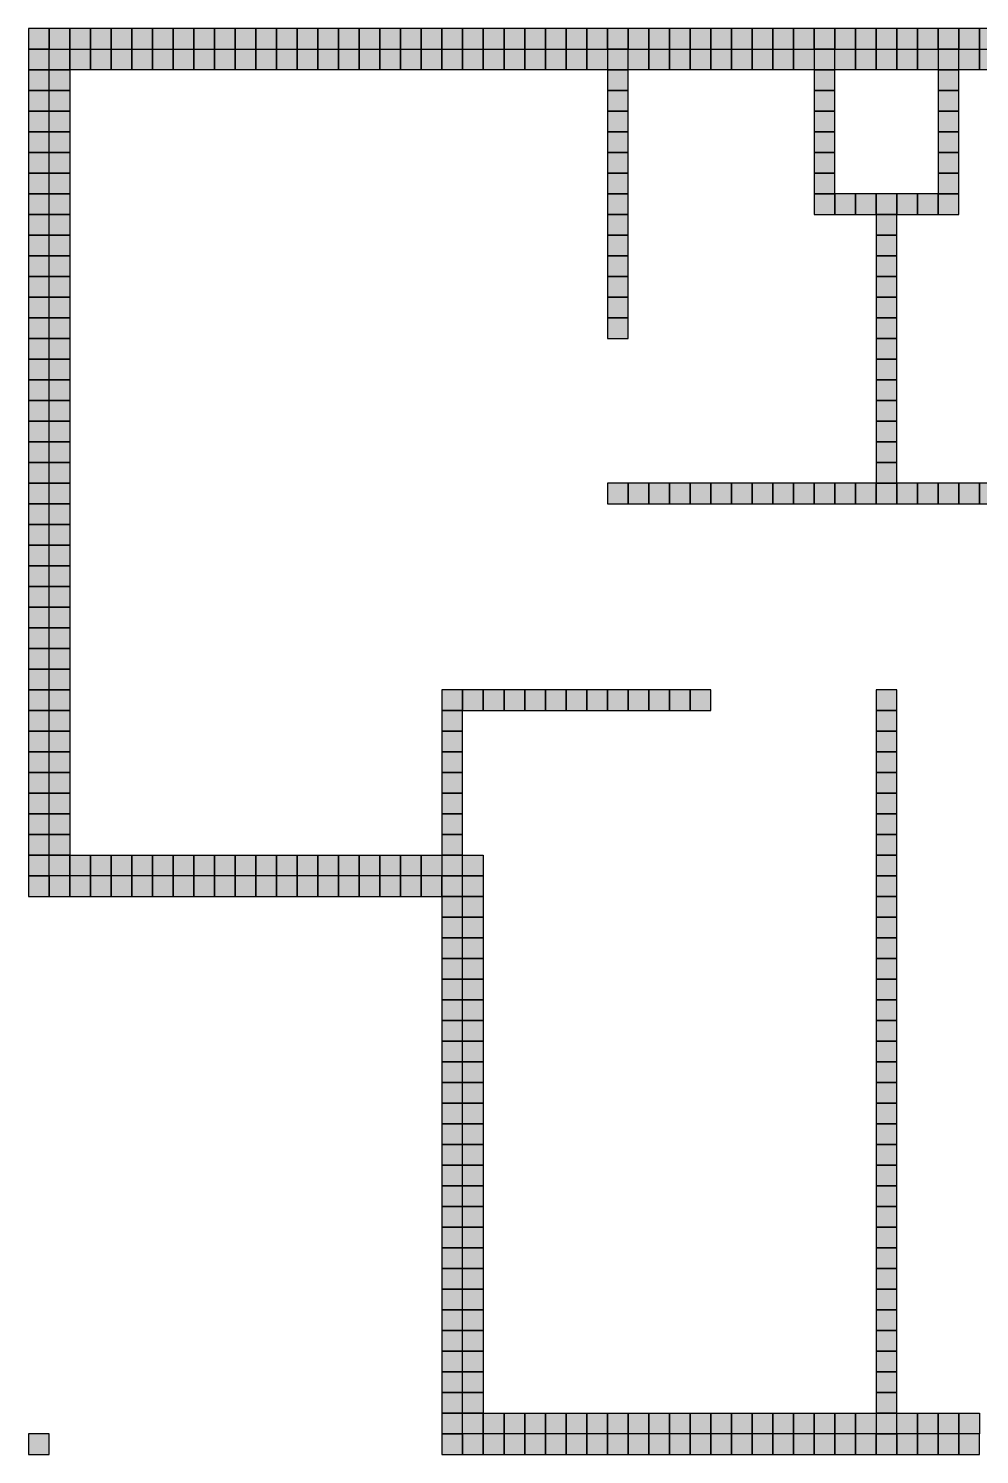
# Model space of a CAD drawing. Header units: inches. Extents: x 0.37 to 9.37, y 0.51 to 7.41.
# Drawn here: x 0.37 to 4.97, y 0.51 to 7.41 of the extents above; entities that cross this region are included whole.
import ezdxf

# ---------------------------------------------------------------- set-up
doc = ezdxf.new("R2010")
doc.units = ezdxf.units.IN
doc.header["$MEASUREMENT"] = 0
doc.layers.add('GRILLA PIXEL', color=7, linetype='Continuous')

# ---------------------------------------------------------------- blocks, each defined once
blk = doc.blocks.new('0-255-0-0-Muro dormitorio principal')
h = blk.add_hatch(color=1)
h.dxf.hatch_style = 1
h.paths.add_polyline_path([(0, 0), (-0.1, 0), (-0.1, -0.1), (0, -0.1)])
blk.add_lwpolyline([(-0.1, 0), (-0.1, -0.1), (0, -0.1), (0, 0)], close=True)
blk = doc.blocks.new('0-203-204-205-Ventana principal')
at = {"layer": 'GRILLA PIXEL', "true_color": 0xcbcccd}
h = blk.add_hatch(color=254, dxfattribs=at)
h.dxf.hatch_style = 1
h.paths.add_polyline_path([(0, 0), (-0.1, 0), (-0.1, -0.1), (0, -0.1)])
blk.add_lwpolyline([(-0.1, 0), (-0.1, -0.1), (0, -0.1), (0, 0)], close=True)
blk = doc.blocks.new('0-255-255-31-Muro alto')
at = {"layer": 'GRILLA PIXEL', "true_color": 0xffff1f}
h = blk.add_hatch(color=2, dxfattribs=at)
h.dxf.hatch_style = 1
h.paths.add_polyline_path([(0, 0), (-0.1, 0), (-0.1, -0.1), (0, -0.1)])
blk.add_lwpolyline([(-0.1, 0), (-0.1, -0.1), (0, -0.1), (0, 0)], close=True)
blk = doc.blocks.new('0-255-135-15-Muro auxiliar escalera')
at = {"layer": 'GRILLA PIXEL', "true_color": 0xff870f}
h = blk.add_hatch(color=30, dxfattribs=at)
h.dxf.hatch_style = 1
h.paths.add_polyline_path([(0, 0), (-0.1, 0), (-0.1, -0.1), (0, -0.1)])
blk.add_lwpolyline([(-0.1, 0), (-0.1, -0.1), (0, -0.1), (0, 0)], close=True)
blk = doc.blocks.new('0-63-149-253-Muro fichas extremo')
at = {"layer": 'GRILLA PIXEL', "true_color": 0x3f95fd}
h = blk.add_hatch(color=153, dxfattribs=at)
h.dxf.hatch_style = 1
h.paths.add_polyline_path([(0, 0), (-0.1, 0), (-0.1, -0.1), (0, -0.1)])
blk.add_lwpolyline([(-0.1, 0), (-0.1, -0.1), (0, -0.1), (0, 0)], close=True)
blk = doc.blocks.new('0-3-160-22-Ventana comun')
at = {"layer": 'GRILLA PIXEL', "true_color": 0x03a016}
h = blk.add_hatch(color=104, dxfattribs=at)
h.dxf.hatch_style = 1
h.paths.add_polyline_path([(0, 0), (-0.1, 0), (-0.1, -0.1), (0, -0.1)])
blk.add_lwpolyline([(-0.1, 0), (-0.1, -0.1), (0, -0.1), (0, 0)], close=True)
blk = doc.blocks.new('1-94-64-02-auxiliar fichas extremo')
at = {"layer": 'GRILLA PIXEL', "true_color": 0x5e4002}
h = blk.add_hatch(color=48, dxfattribs=at)
h.dxf.hatch_style = 1
h.paths.add_polyline_path([(0, 0), (-0.1, 0), (-0.1, -0.1), (0, -0.1)])
blk.add_lwpolyline([(-0.1, 0), (-0.1, -0.1), (0, -0.1), (0, 0)], close=True)
blk = doc.blocks.new('1-99-100-102-auxiliar lado interno')
at = {"lineweight": 70, "true_color": 0x636466}
h = blk.add_hatch(color=251, dxfattribs=at)
h.dxf.hatch_style = 1
h.paths.add_polyline_path([(-0.1, -0.1), (-0.1, 0), (0, 0), (0, -0.1)])
blk.add_lwpolyline([(0, 0), (0, -0.1), (-0.1, -0.1), (-0.1, 0)], close=True)
blk = doc.blocks.new('pixel extremo ventana')
h = blk.add_hatch(color=136)
h.dxf.hatch_style = 1
h.paths.add_polyline_path([(0, 0), (-0.1, 0), (-0.1, -0.1), (0, -0.1)])
blk.add_lwpolyline([(-0.1, 0), (-0.1, -0.1), (0, -0.1), (0, 0)], close=True)

msp = doc.modelspace()

# ---------------------------------------------------------------- block references
for name, p in [('0-255-135-15-Muro auxiliar escalera', (0.4748, 7.4096)), ('0-255-135-15-Muro auxiliar escalera', (0.5748, 7.4096)), ('0-63-149-253-Muro fichas extremo', (0.6748, 7.4096)), ('0-63-149-253-Muro fichas extremo', (0.7748, 7.4096)), ('0-63-149-253-Muro fichas extremo', (0.8748, 7.4096)), ('0-63-149-253-Muro fichas extremo', (0.9748, 7.4096)), ('0-63-149-253-Muro fichas extremo', (1.0748, 7.4096)), ('0-63-149-253-Muro fichas extremo', (1.1748, 7.4096)), ('0-63-149-253-Muro fichas extremo', (1.2748, 7.4096)), ('0-63-149-253-Muro fichas extremo', (1.3748, 7.4096)), ('0-63-149-253-Muro fichas extremo', (1.4748, 7.4096)), ('0-63-149-253-Muro fichas extremo', (1.5748, 7.4096)), ('0-63-149-253-Muro fichas extremo', (1.6748, 7.4096)), ('0-63-149-253-Muro fichas extremo', (1.7748, 7.4096)), ('0-63-149-253-Muro fichas extremo', (1.8748, 7.4096)), ('0-63-149-253-Muro fichas extremo', (1.9748, 7.4096)), ('0-63-149-253-Muro fichas extremo', (2.0748, 7.4096)), ('0-63-149-253-Muro fichas extremo', (2.1748, 7.4096)), ('0-63-149-253-Muro fichas extremo', (2.2748, 7.4096)), ('0-63-149-253-Muro fichas extremo', (2.3748, 7.4096)), ('0-63-149-253-Muro fichas extremo', (2.4748, 7.4096)), ('0-63-149-253-Muro fichas extremo', (2.5748, 7.4096)), ('0-63-149-253-Muro fichas extremo', (2.6748, 7.4096)), ('0-63-149-253-Muro fichas extremo', (2.7748, 7.4096)), ('0-63-149-253-Muro fichas extremo', (2.8748, 7.4096)), ('0-63-149-253-Muro fichas extremo', (2.9748, 7.4096)), ('0-63-149-253-Muro fichas extremo', (3.0748, 7.4096)), ('0-63-149-253-Muro fichas extremo', (3.1748, 7.4096)), ('0-63-149-253-Muro fichas extremo', (3.2748, 7.4096)), ('0-63-149-253-Muro fichas extremo', (3.3748, 7.4096)), ('0-63-149-253-Muro fichas extremo', (3.4748, 7.4096)), ('0-63-149-253-Muro fichas extremo', (3.5748, 7.4096)), ('0-63-149-253-Muro fichas extremo', (3.6748, 7.4096)), ('0-63-149-253-Muro fichas extremo', (3.7748, 7.4096)), ('0-63-149-253-Muro fichas extremo', (3.8748, 7.4096)), ('0-63-149-253-Muro fichas extremo', (3.9748, 7.4096)), ('0-63-149-253-Muro fichas extremo', (4.0748, 7.4096)), ('0-63-149-253-Muro fichas extremo', (4.1748, 7.4096)), ('0-63-149-253-Muro fichas extremo', (4.2748, 7.4096)), ('0-63-149-253-Muro fichas extremo', (4.3748, 7.4096)), ('0-63-149-253-Muro fichas extremo', (4.4748, 7.4096)), ('0-63-149-253-Muro fichas extremo', (4.5748, 7.4096)), ('0-63-149-253-Muro fichas extremo', (4.6748, 7.4096)), ('0-63-149-253-Muro fichas extremo', (4.7748, 7.4096)), ('0-63-149-253-Muro fichas extremo', (4.8748, 7.4096)), ('0-63-149-253-Muro fichas extremo', (4.9748, 7.4096)), ('0-63-149-253-Muro fichas extremo', (5.0748, 7.4096)), ('0-255-0-0-Muro dormitorio principal', (0.4748, 7.3096)), ('1-99-100-102-auxiliar lado interno', (0.5748, 7.3096)), ('1-99-100-102-auxiliar lado interno', (0.6748, 7.3096)), ('1-99-100-102-auxiliar lado interno', (0.7748, 7.3096)), ('1-99-100-102-auxiliar lado interno', (0.8748, 7.3096)), ('1-99-100-102-auxiliar lado interno', (0.9748, 7.3096)), ('1-99-100-102-auxiliar lado interno', (1.0748, 7.3096)), ('1-99-100-102-auxiliar lado interno', (1.1748, 7.3096)), ('1-99-100-102-auxiliar lado interno', (1.2748, 7.3096)), ('1-99-100-102-auxiliar lado interno', (1.3748, 7.3096)), ('1-99-100-102-auxiliar lado interno', (1.4748, 7.3096)), ('1-99-100-102-auxiliar lado interno', (1.5748, 7.3096)), ('1-99-100-102-auxiliar lado interno', (1.6748, 7.3096)), ('1-99-100-102-auxiliar lado interno', (1.7748, 7.3096)), ('1-99-100-102-auxiliar lado interno', (1.8748, 7.3096)), ('1-99-100-102-auxiliar lado interno', (1.9748, 7.3096)), ('1-99-100-102-auxiliar lado interno', (2.0748, 7.3096)), ('1-99-100-102-auxiliar lado interno', (2.1748, 7.3096)), ('1-99-100-102-auxiliar lado interno', (2.2748, 7.3096)), ('1-99-100-102-auxiliar lado interno', (2.3748, 7.3096)), ('1-99-100-102-auxiliar lado interno', (2.4748, 7.3096)), ('1-99-100-102-auxiliar lado interno', (2.5748, 7.3096)), ('1-99-100-102-auxiliar lado interno', (2.6748, 7.3096)), ('1-99-100-102-auxiliar lado interno', (2.7748, 7.3096)), ('1-99-100-102-auxiliar lado interno', (2.8748, 7.3096)), ('1-99-100-102-auxiliar lado interno', (2.9748, 7.3096)), ('1-99-100-102-auxiliar lado interno', (3.0748, 7.3096)), ('1-99-100-102-auxiliar lado interno', (3.1748, 7.3096)), ('0-255-255-31-Muro alto', (3.2748, 7.3096)), ('1-99-100-102-auxiliar lado interno', (3.3748, 7.3096)), ('1-99-100-102-auxiliar lado interno', (3.4748, 7.3096)), ('1-99-100-102-auxiliar lado interno', (3.5748, 7.3096)), ('1-99-100-102-auxiliar lado interno', (3.6748, 7.3096)), ('1-99-100-102-auxiliar lado interno', (3.7748, 7.3096)), ('1-99-100-102-auxiliar lado interno', (3.8748, 7.3096)), ('1-99-100-102-auxiliar lado interno', (3.9748, 7.3096)), ('1-99-100-102-auxiliar lado interno', (4.0748, 7.3096)), ('1-99-100-102-auxiliar lado interno', (4.1748, 7.3096)), ('0-255-255-31-Muro alto', (4.2748, 7.3096)), ('1-99-100-102-auxiliar lado interno', (4.3748, 7.3096)), ('1-99-100-102-auxiliar lado interno', (4.4748, 7.3096)), ('1-99-100-102-auxiliar lado interno', (4.5748, 7.3096)), ('1-99-100-102-auxiliar lado interno', (4.6748, 7.3096)), ('1-99-100-102-auxiliar lado interno', (4.7748, 7.3096)), ('0-255-255-31-Muro alto', (4.8748, 7.3096)), ('1-99-100-102-auxiliar lado interno', (4.9748, 7.3096)), ('1-99-100-102-auxiliar lado interno', (5.0748, 7.3096)), ('0-255-0-0-Muro dormitorio principal', (0.4748, 7.2096)), ('1-99-100-102-auxiliar lado interno', (0.5748, 7.2096)), ('0-255-255-31-Muro alto', (3.2748, 7.2096)), ('0-255-255-31-Muro alto', (4.2748, 7.2096)), ('0-255-255-31-Muro alto', (4.8748, 7.2096)), ('0-255-0-0-Muro dormitorio principal', (0.4748, 7.1096)), ('1-99-100-102-auxiliar lado interno', (0.5748, 7.1096)), ('0-255-255-31-Muro alto', (3.2748, 7.1096)), ('0-255-255-31-Muro alto', (4.2748, 7.1096)), ('0-255-255-31-Muro alto', (4.8748, 7.1096)), ('0-255-0-0-Muro dormitorio principal', (0.4748, 7.0096)), ('1-99-100-102-auxiliar lado interno', (0.5748, 7.0096)), ('0-255-255-31-Muro alto', (3.2748, 7.0096)), ('0-255-255-31-Muro alto', (4.2748, 7.0096)), ('0-255-255-31-Muro alto', (4.8748, 7.0096)), ('0-255-0-0-Muro dormitorio principal', (0.4748, 6.9096)), ('1-99-100-102-auxiliar lado interno', (0.5748, 6.9096)), ('0-255-255-31-Muro alto', (3.2748, 6.9096)), ('0-255-255-31-Muro alto', (4.2748, 6.9096)), ('0-255-255-31-Muro alto', (4.8748, 6.9096)), ('0-255-0-0-Muro dormitorio principal', (0.4748, 6.8096)), ('1-99-100-102-auxiliar lado interno', (0.5748, 6.8096)), ('0-255-255-31-Muro alto', (3.2748, 6.8096)), ('0-255-255-31-Muro alto', (4.2748, 6.8096)), ('0-255-255-31-Muro alto', (4.8748, 6.8096)), ('0-255-0-0-Muro dormitorio principal', (0.4748, 6.7096)), ('1-99-100-102-auxiliar lado interno', (0.5748, 6.7096)), ('0-255-255-31-Muro alto', (3.2748, 6.7096)), ('0-255-255-31-Muro alto', (4.2748, 6.7096)), ('0-255-255-31-Muro alto', (4.8748, 6.7096)), ('0-255-0-0-Muro dormitorio principal', (0.4748, 6.6096)), ('1-99-100-102-auxiliar lado interno', (0.5748, 6.6096)), ('0-255-255-31-Muro alto', (3.2748, 6.6096)), ('0-255-255-31-Muro alto', (4.2748, 6.6096)), ('0-255-255-31-Muro alto', (4.3748, 6.6096)), ('0-255-255-31-Muro alto', (4.4748, 6.6096)), ('0-255-255-31-Muro alto', (4.5748, 6.6096)), ('0-255-255-31-Muro alto', (4.6748, 6.6096)), ('0-255-255-31-Muro alto', (4.7748, 6.6096)), ('0-255-255-31-Muro alto', (4.8748, 6.6096)), ('0-255-0-0-Muro dormitorio principal', (0.4748, 6.5096)), ('1-99-100-102-auxiliar lado interno', (0.5748, 6.5096)), ('0-255-255-31-Muro alto', (3.2748, 6.5096)), ('0-255-255-31-Muro alto', (4.5748, 6.5096)), ('0-255-0-0-Muro dormitorio principal', (0.4748, 6.4096)), ('1-99-100-102-auxiliar lado interno', (0.5748, 6.4096)), ('0-255-255-31-Muro alto', (3.2748, 6.4096)), ('0-255-255-31-Muro alto', (4.5748, 6.4096)), ('0-255-0-0-Muro dormitorio principal', (0.4748, 6.3096)), ('1-99-100-102-auxiliar lado interno', (0.5748, 6.3096)), ('0-255-255-31-Muro alto', (3.2748, 6.3096)), ('0-255-255-31-Muro alto', (4.5748, 6.3096)), ('0-255-0-0-Muro dormitorio principal', (0.4748, 6.2096)), ('1-99-100-102-auxiliar lado interno', (0.5748, 6.2096)), ('0-255-255-31-Muro alto', (3.2748, 6.2096)), ('0-255-255-31-Muro alto', (4.5748, 6.2096)), ('0-255-0-0-Muro dormitorio principal', (0.4748, 6.1096)), ('1-99-100-102-auxiliar lado interno', (0.5748, 6.1096)), ('0-255-255-31-Muro alto', (3.2748, 6.1096)), ('0-255-255-31-Muro alto', (4.5748, 6.1096)), ('0-255-0-0-Muro dormitorio principal', (0.4748, 6.0096)), ('1-99-100-102-auxiliar lado interno', (0.5748, 6.0096)), ('0-255-255-31-Muro alto', (3.2748, 6.0096)), ('0-255-255-31-Muro alto', (4.5748, 6.0096)), ('0-255-0-0-Muro dormitorio principal', (0.4748, 5.9096)), ('1-99-100-102-auxiliar lado interno', (0.5748, 5.9096)), ('0-255-255-31-Muro alto', (4.5748, 5.9096)), ('0-255-0-0-Muro dormitorio principal', (0.4748, 5.8096)), ('1-99-100-102-auxiliar lado interno', (0.5748, 5.8096)), ('0-255-255-31-Muro alto', (4.5748, 5.8096)), ('0-255-0-0-Muro dormitorio principal', (0.4748, 5.7096)), ('1-99-100-102-auxiliar lado interno', (0.5748, 5.7096)), ('0-255-255-31-Muro alto', (4.5748, 5.7096)), ('0-255-0-0-Muro dormitorio principal', (0.4748, 5.6096)), ('1-99-100-102-auxiliar lado interno', (0.5748, 5.6096)), ('0-255-255-31-Muro alto', (4.5748, 5.6096)), ('0-255-0-0-Muro dormitorio principal', (0.4748, 5.5096)), ('1-99-100-102-auxiliar lado interno', (0.5748, 5.5096)), ('0-255-255-31-Muro alto', (4.5748, 5.5096)), ('0-255-0-0-Muro dormitorio principal', (0.4748, 5.4096)), ('1-99-100-102-auxiliar lado interno', (0.5748, 5.4096)), ('0-255-255-31-Muro alto', (4.5748, 5.4096)), ('0-255-0-0-Muro dormitorio principal', (0.4748, 5.3096)), ('1-99-100-102-auxiliar lado interno', (0.5748, 5.3096)), ('0-255-255-31-Muro alto', (4.5748, 5.3096)), ('0-255-0-0-Muro dormitorio principal', (0.4748, 5.2096)), ('1-99-100-102-auxiliar lado interno', (0.5748, 5.2096)), ('0-255-255-31-Muro alto', (3.2748, 5.2096)), ('0-255-255-31-Muro alto', (3.3748, 5.2096)), ('0-255-255-31-Muro alto', (3.4748, 5.2096)), ('0-255-255-31-Muro alto', (3.5748, 5.2096)), ('0-255-255-31-Muro alto', (3.6748, 5.2096)), ('0-255-255-31-Muro alto', (3.7748, 5.2096)), ('0-255-255-31-Muro alto', (3.8748, 5.2096)), ('0-255-255-31-Muro alto', (3.9748, 5.2096)), ('0-255-255-31-Muro alto', (4.0748, 5.2096)), ('0-255-255-31-Muro alto', (4.1748, 5.2096)), ('0-255-255-31-Muro alto', (4.2748, 5.2096)), ('0-255-255-31-Muro alto', (4.3748, 5.2096)), ('0-255-255-31-Muro alto', (4.4748, 5.2096)), ('0-255-255-31-Muro alto', (4.5748, 5.2096)), ('0-255-255-31-Muro alto', (4.6748, 5.2096)), ('0-255-255-31-Muro alto', (4.7748, 5.2096)), ('0-255-255-31-Muro alto', (4.8748, 5.2096)), ('0-255-255-31-Muro alto', (4.9748, 5.2096)), ('0-255-255-31-Muro alto', (5.0748, 5.2096)), ('0-255-0-0-Muro dormitorio principal', (0.4748, 5.1096)), ('1-99-100-102-auxiliar lado interno', (0.5748, 5.1096)), ('0-255-0-0-Muro dormitorio principal', (0.4748, 5.0096)), ('1-99-100-102-auxiliar lado interno', (0.5748, 5.0096)), ('0-255-0-0-Muro dormitorio principal', (0.4748, 4.9096)), ('1-99-100-102-auxiliar lado interno', (0.5748, 4.9096)), ('0-255-0-0-Muro dormitorio principal', (0.4748, 4.8096)), ('1-99-100-102-auxiliar lado interno', (0.5748, 4.8096)), ('0-255-0-0-Muro dormitorio principal', (0.4748, 4.7096)), ('1-99-100-102-auxiliar lado interno', (0.5748, 4.7096)), ('0-255-0-0-Muro dormitorio principal', (0.4748, 4.6096)), ('1-99-100-102-auxiliar lado interno', (0.5748, 4.6096)), ('0-255-0-0-Muro dormitorio principal', (0.4748, 4.5096)), ('1-99-100-102-auxiliar lado interno', (0.5748, 4.5096)), ('0-255-0-0-Muro dormitorio principal', (0.4748, 4.4096)), ('1-99-100-102-auxiliar lado interno', (0.5748, 4.4096)), ('0-255-0-0-Muro dormitorio principal', (0.4748, 4.3096)), ('1-99-100-102-auxiliar lado interno', (0.5748, 4.3096)), ('0-255-0-0-Muro dormitorio principal', (0.4748, 4.2096)), ('1-99-100-102-auxiliar lado interno', (0.5748, 4.2096)), ('0-255-255-31-Muro alto', (2.4748, 4.2096)), ('0-255-255-31-Muro alto', (2.5748, 4.2096)), ('0-255-255-31-Muro alto', (2.6748, 4.2096)), ('0-255-255-31-Muro alto', (2.7748, 4.2096)), ('0-255-255-31-Muro alto', (2.8748, 4.2096)), ('0-255-255-31-Muro alto', (2.9748, 4.2096)), ('0-255-255-31-Muro alto', (3.0748, 4.2096)), ('0-255-255-31-Muro alto', (3.1748, 4.2096)), ('0-255-255-31-Muro alto', (3.2748, 4.2096)), ('0-255-255-31-Muro alto', (3.3748, 4.2096)), ('0-255-255-31-Muro alto', (3.4748, 4.2096)), ('0-255-255-31-Muro alto', (3.5748, 4.2096)), ('0-255-255-31-Muro alto', (3.6748, 4.2096)), ('0-255-255-31-Muro alto', (4.5748, 4.2096)), ('0-255-0-0-Muro dormitorio principal', (0.4748, 4.1096)), ('1-99-100-102-auxiliar lado interno', (0.5748, 4.1095)), ('0-255-255-31-Muro alto', (2.4748, 4.1096)), ('0-255-255-31-Muro alto', (4.5748, 4.1096)), ('0-255-0-0-Muro dormitorio principal', (0.4748, 4.0096)), ('1-99-100-102-auxiliar lado interno', (0.5748, 4.0095)), ('0-255-255-31-Muro alto', (2.4748, 4.0096)), ('0-255-255-31-Muro alto', (4.5748, 4.0096)), ('0-255-0-0-Muro dormitorio principal', (0.4748, 3.9096)), ('1-99-100-102-auxiliar lado interno', (0.5748, 3.9095)), ('0-255-255-31-Muro alto', (2.4748, 3.9096)), ('0-255-255-31-Muro alto', (4.5748, 3.9096)), ('0-255-0-0-Muro dormitorio principal', (0.4748, 3.8096)), ('1-99-100-102-auxiliar lado interno', (0.5748, 3.8095)), ('0-255-255-31-Muro alto', (2.4748, 3.8096)), ('0-255-255-31-Muro alto', (4.5748, 3.8096)), ('0-255-0-0-Muro dormitorio principal', (0.4748, 3.7096)), ('1-99-100-102-auxiliar lado interno', (0.5748, 3.7095)), ('0-255-255-31-Muro alto', (2.4748, 3.7096)), ('0-255-255-31-Muro alto', (4.5748, 3.7096)), ('0-255-0-0-Muro dormitorio principal', (0.4748, 3.6096)), ('1-99-100-102-auxiliar lado interno', (0.5748, 3.6095)), ('0-255-255-31-Muro alto', (2.4748, 3.6096)), ('0-255-255-31-Muro alto', (4.5748, 3.6096)), ('0-255-0-0-Muro dormitorio principal', (0.4748, 3.5096)), ('1-99-100-102-auxiliar lado interno', (0.5748, 3.5095)), ('0-255-255-31-Muro alto', (2.4748, 3.5096)), ('0-255-255-31-Muro alto', (4.5748, 3.5096)), ('0-255-0-0-Muro dormitorio principal', (0.4748, 3.4095)), ('1-99-100-102-auxiliar lado interno', (0.5748, 3.4095)), ('1-99-100-102-auxiliar lado interno', (0.6748, 3.4095)), ('1-99-100-102-auxiliar lado interno', (0.7748, 3.4095)), ('1-99-100-102-auxiliar lado interno', (0.8748, 3.4095)), ('1-99-100-102-auxiliar lado interno', (0.9748, 3.4095)), ('1-99-100-102-auxiliar lado interno', (1.0748, 3.4095)), ('1-99-100-102-auxiliar lado interno', (1.1748, 3.4095)), ('1-99-100-102-auxiliar lado interno', (1.2748, 3.4095)), ('1-99-100-102-auxiliar lado interno', (1.3748, 3.4095)), ('1-99-100-102-auxiliar lado interno', (1.4748, 3.4095)), ('1-99-100-102-auxiliar lado interno', (1.5748, 3.4095)), ('1-99-100-102-auxiliar lado interno', (1.6748, 3.4095)), ('1-99-100-102-auxiliar lado interno', (1.7748, 3.4095)), ('1-99-100-102-auxiliar lado interno', (1.8748, 3.4095)), ('1-99-100-102-auxiliar lado interno', (1.9748, 3.4095)), ('1-99-100-102-auxiliar lado interno', (2.0748, 3.4095)), ('1-99-100-102-auxiliar lado interno', (2.1748, 3.4095)), ('1-99-100-102-auxiliar lado interno', (2.2748, 3.4095)), ('1-99-100-102-auxiliar lado interno', (2.3748, 3.4095)), ('0-255-255-31-Muro alto', (2.4748, 3.4096)), ('1-99-100-102-auxiliar lado interno', (2.5748, 3.4096)), ('0-255-255-31-Muro alto', (4.5748, 3.4096)), ('0-255-0-0-Muro dormitorio principal', (0.4748, 3.3095)), ('pixel extremo ventana', (0.5748, 3.3095)), ('0-203-204-205-Ventana principal', (0.6748, 3.3095)), ('0-203-204-205-Ventana principal', (0.7748, 3.3095)), ('0-203-204-205-Ventana principal', (0.8748, 3.3095)), ('0-203-204-205-Ventana principal', (0.9748, 3.3095)), ('0-203-204-205-Ventana principal', (1.0748, 3.3095)), ('0-203-204-205-Ventana principal', (1.1748, 3.3095)), ('0-203-204-205-Ventana principal', (1.2748, 3.3095)), ('0-203-204-205-Ventana principal', (1.3748, 3.3095)), ('0-203-204-205-Ventana principal', (1.4748, 3.3095)), ('0-203-204-205-Ventana principal', (1.5748, 3.3095)), ('0-203-204-205-Ventana principal', (1.6748, 3.3095)), ('0-203-204-205-Ventana principal', (1.7748, 3.3095)), ('0-203-204-205-Ventana principal', (1.8748, 3.3095)), ('0-203-204-205-Ventana principal', (1.9748, 3.3095)), ('pixel extremo ventana', (2.0748, 3.3095)), ('0-255-255-31-Muro alto', (2.1748, 3.3095)), ('0-255-255-31-Muro alto', (2.2748, 3.3095)), ('0-255-255-31-Muro alto', (2.3748, 3.3095)), ('0-255-255-31-Muro alto', (2.4748, 3.3096)), ('1-99-100-102-auxiliar lado interno', (2.5748, 3.3096)), ('0-255-255-31-Muro alto', (4.5748, 3.3096)), ('0-255-255-31-Muro alto', (2.4748, 3.2096)), ('1-99-100-102-auxiliar lado interno', (2.5748, 3.2096)), ('0-255-255-31-Muro alto', (4.5748, 3.2096)), ('0-255-255-31-Muro alto', (2.4748, 3.1096)), ('1-99-100-102-auxiliar lado interno', (2.5748, 3.1096)), ('0-255-255-31-Muro alto', (4.5748, 3.1096)), ('0-255-255-31-Muro alto', (2.4748, 3.0096)), ('1-99-100-102-auxiliar lado interno', (2.5748, 3.0096)), ('0-255-255-31-Muro alto', (4.5748, 3.0096)), ('0-255-255-31-Muro alto', (2.4748, 2.9096)), ('1-99-100-102-auxiliar lado interno', (2.5748, 2.9096)), ('0-255-255-31-Muro alto', (4.5748, 2.9096)), ('0-255-255-31-Muro alto', (2.4748, 2.8096)), ('1-99-100-102-auxiliar lado interno', (2.5748, 2.8096)), ('0-255-255-31-Muro alto', (4.5748, 2.8096)), ('0-255-255-31-Muro alto', (2.4748, 2.7096)), ('1-99-100-102-auxiliar lado interno', (2.5748, 2.7096)), ('0-255-255-31-Muro alto', (4.5748, 2.7096)), ('0-255-255-31-Muro alto', (2.4748, 2.6096)), ('1-99-100-102-auxiliar lado interno', (2.5748, 2.6096)), ('0-255-255-31-Muro alto', (4.5748, 2.6096)), ('0-255-255-31-Muro alto', (2.4748, 2.5096)), ('1-99-100-102-auxiliar lado interno', (2.5748, 2.5096)), ('0-255-255-31-Muro alto', (4.5748, 2.5096)), ('0-255-255-31-Muro alto', (2.4748, 2.4096)), ('1-99-100-102-auxiliar lado interno', (2.5748, 2.4096)), ('0-255-255-31-Muro alto', (4.5748, 2.4096)), ('0-255-255-31-Muro alto', (2.4748, 2.3096)), ('1-99-100-102-auxiliar lado interno', (2.5748, 2.3096)), ('0-255-255-31-Muro alto', (4.5748, 2.3096)), ('0-255-255-31-Muro alto', (2.4748, 2.2096)), ('1-99-100-102-auxiliar lado interno', (2.5748, 2.2096)), ('0-255-255-31-Muro alto', (4.5748, 2.2096)), ('0-255-255-31-Muro alto', (2.4748, 2.1096)), ('1-99-100-102-auxiliar lado interno', (2.5748, 2.1096)), ('0-255-255-31-Muro alto', (4.5748, 2.1096)), ('0-255-255-31-Muro alto', (2.4748, 2.0096)), ('1-99-100-102-auxiliar lado interno', (2.5748, 2.0096)), ('0-255-255-31-Muro alto', (4.5748, 2.0096)), ('0-255-255-31-Muro alto', (2.4748, 1.9096)), ('1-99-100-102-auxiliar lado interno', (2.5748, 1.9096)), ('0-255-255-31-Muro alto', (4.5748, 1.9096)), ('0-255-255-31-Muro alto', (2.4748, 1.8096)), ('1-99-100-102-auxiliar lado interno', (2.5748, 1.8096)), ('0-255-255-31-Muro alto', (4.5748, 1.8096)), ('0-255-255-31-Muro alto', (2.4748, 1.7096)), ('1-99-100-102-auxiliar lado interno', (2.5748, 1.7096)), ('0-255-255-31-Muro alto', (4.5748, 1.7096)), ('0-255-255-31-Muro alto', (2.4748, 1.6096)), ('1-99-100-102-auxiliar lado interno', (2.5748, 1.6096)), ('0-255-255-31-Muro alto', (4.5748, 1.6096)), ('0-255-255-31-Muro alto', (2.4748, 1.5096)), ('1-99-100-102-auxiliar lado interno', (2.5748, 1.5096)), ('0-255-255-31-Muro alto', (4.5748, 1.5096)), ('0-255-255-31-Muro alto', (2.4748, 1.4096)), ('1-99-100-102-auxiliar lado interno', (2.5748, 1.4096)), ('0-255-255-31-Muro alto', (4.5748, 1.4096)), ('0-255-255-31-Muro alto', (2.4748, 1.3096)), ('1-99-100-102-auxiliar lado interno', (2.5748, 1.3096)), ('0-255-255-31-Muro alto', (4.5748, 1.3096)), ('0-255-255-31-Muro alto', (2.4748, 1.2096)), ('1-99-100-102-auxiliar lado interno', (2.5748, 1.2096)), ('0-255-255-31-Muro alto', (4.5748, 1.2096)), ('0-255-255-31-Muro alto', (2.4748, 1.1096)), ('1-99-100-102-auxiliar lado interno', (2.5748, 1.1096)), ('0-255-255-31-Muro alto', (4.5748, 1.1096)), ('0-255-255-31-Muro alto', (2.4748, 1.0096)), ('1-99-100-102-auxiliar lado interno', (2.5748, 1.0096)), ('0-255-255-31-Muro alto', (4.5748, 1.0096)), ('0-255-255-31-Muro alto', (2.4748, 0.9096)), ('1-99-100-102-auxiliar lado interno', (2.5748, 0.9096)), ('0-255-255-31-Muro alto', (4.5748, 0.9096)), ('0-255-255-31-Muro alto', (2.4748, 0.8096)), ('1-99-100-102-auxiliar lado interno', (2.5748, 0.8096)), ('0-255-255-31-Muro alto', (4.5748, 0.8096)), ('0-255-255-31-Muro alto', (2.4748, 0.7096)), ('1-99-100-102-auxiliar lado interno', (2.5748, 0.7096)), ('1-99-100-102-auxiliar lado interno', (2.6748, 0.7096)), ('1-99-100-102-auxiliar lado interno', (2.7748, 0.7096)), ('1-99-100-102-auxiliar lado interno', (2.8748, 0.7096)), ('1-99-100-102-auxiliar lado interno', (2.9748, 0.7096)), ('1-99-100-102-auxiliar lado interno', (3.0748, 0.7096)), ('1-99-100-102-auxiliar lado interno', (3.1748, 0.7096)), ('1-99-100-102-auxiliar lado interno', (3.2748, 0.7096)), ('1-99-100-102-auxiliar lado interno', (3.3748, 0.7096)), ('1-99-100-102-auxiliar lado interno', (3.4748, 0.7096)), ('1-99-100-102-auxiliar lado interno', (3.5748, 0.7096)), ('1-99-100-102-auxiliar lado interno', (3.6748, 0.7096)), ('1-99-100-102-auxiliar lado interno', (3.7748, 0.7096)), ('1-99-100-102-auxiliar lado interno', (3.8748, 0.7096)), ('1-99-100-102-auxiliar lado interno', (3.9748, 0.7096)), ('1-99-100-102-auxiliar lado interno', (4.0748, 0.7096)), ('1-99-100-102-auxiliar lado interno', (4.1748, 0.7096)), ('1-99-100-102-auxiliar lado interno', (4.2748, 0.7096)), ('1-99-100-102-auxiliar lado interno', (4.3748, 0.7096)), ('1-99-100-102-auxiliar lado interno', (4.4748, 0.7096)), ('0-255-255-31-Muro alto', (4.5748, 0.7096)), ('1-99-100-102-auxiliar lado interno', (4.6748, 0.7096)), ('1-99-100-102-auxiliar lado interno', (4.7748, 0.7096)), ('1-99-100-102-auxiliar lado interno', (4.8748, 0.7096)), ('1-99-100-102-auxiliar lado interno', (4.9748, 0.7096)), ('1-94-64-02-auxiliar fichas extremo', (0.4748, 0.6096)), ('0-255-255-31-Muro alto', (2.4748, 0.6096)), ('0-255-255-31-Muro alto', (2.5748, 0.6096)), ('0-255-255-31-Muro alto', (2.6748, 0.6096)), ('pixel extremo ventana', (2.7748, 0.6096)), ('0-3-160-22-Ventana comun', (2.8748, 0.6096)), ('0-3-160-22-Ventana comun', (2.9748, 0.6096)), ('0-3-160-22-Ventana comun', (3.0748, 0.6096)), ('0-3-160-22-Ventana comun', (3.1748, 0.6096)), ('0-3-160-22-Ventana comun', (3.2748, 0.6096)), ('0-3-160-22-Ventana comun', (3.3748, 0.6096)), ('0-3-160-22-Ventana comun', (3.4748, 0.6096)), ('0-3-160-22-Ventana comun', (3.5748, 0.6096)), ('0-3-160-22-Ventana comun', (3.6748, 0.6096)), ('pixel extremo ventana', (3.7748, 0.6096)), ('0-255-255-31-Muro alto', (3.8748, 0.6096)), ('0-255-255-31-Muro alto', (3.9748, 0.6096)), ('0-255-255-31-Muro alto', (4.0748, 0.6096)), ('0-255-255-31-Muro alto', (4.1748, 0.6096)), ('0-255-255-31-Muro alto', (4.2748, 0.6096)), ('0-255-255-31-Muro alto', (4.3748, 0.6096)), ('0-255-255-31-Muro alto', (4.4748, 0.6096)), ('0-255-255-31-Muro alto', (4.5748, 0.6096)), ('0-255-255-31-Muro alto', (4.6748, 0.6096)), ('0-255-255-31-Muro alto', (4.7748, 0.6096)), ('0-255-255-31-Muro alto', (4.8748, 0.6096)), ('0-255-255-31-Muro alto', (4.9748, 0.6096))]:
    msp.add_blockref(name, p)

doc.saveas('drawing.dxf')
